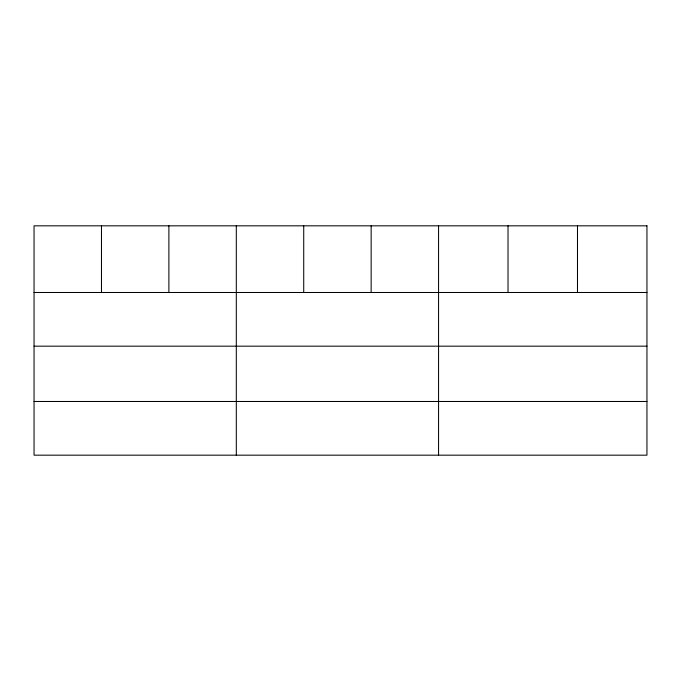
<?xml version="1.0" encoding="UTF-8"?>
<svg xmlns="http://www.w3.org/2000/svg" width="681" height="681" viewBox="0 0 681 681"><rect width="100%" height="100%" fill="white"/><g stroke="black" fill="none" stroke-linecap="round" stroke-linejoin="round"><path stroke-width="1.02" d="M34.05 292.49L646.95 292.49M34.05 346.169L646.95 346.169M34.05 401.484L646.95 401.484M577.488 225.828L577.488 292.49M508.026 225.828L508.026 292.49M438.564 225.828L438.564 455.172M371.145 225.828L371.145 292.49M303.726 225.828L303.726 292.49M236.307 225.828L236.307 455.172M168.888 225.828L168.888 292.49M101.469 225.828L101.469 292.49M646.95 225.828L34.05 225.828L34.05 455.172L646.95 455.172L646.95 225.828"/></g></svg>
